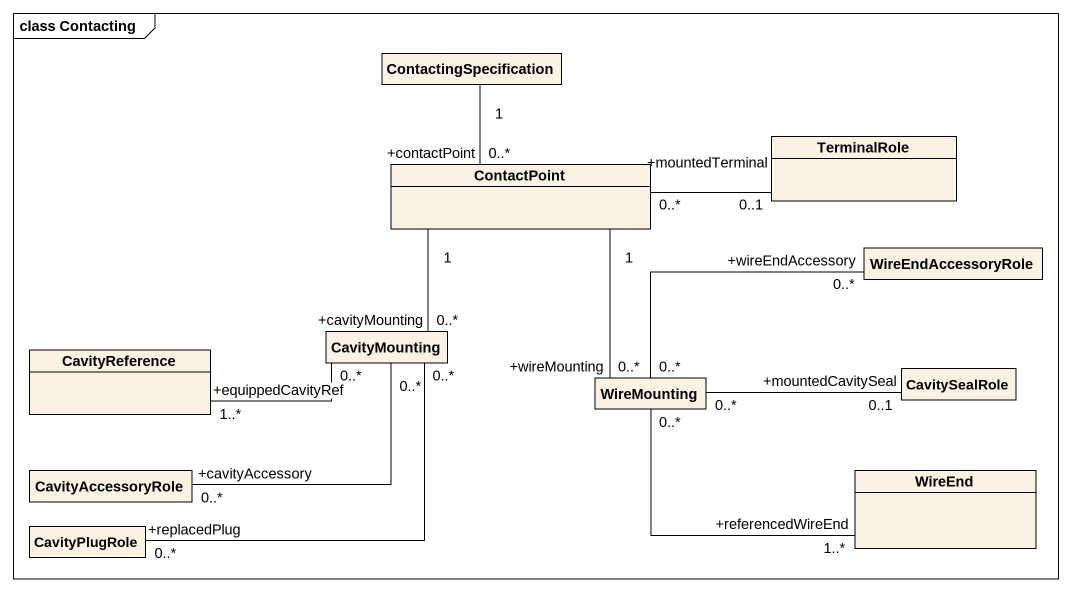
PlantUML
@startuml
mainframe class Contacting
hide circle
hide empty members
class ContactingSpecification
class ContactPoint
class TerminalRole
class WireEndAccessoryRole
class CavityReference
class CavityMounting
class WireMounting
class CavitySealRole
class CavityAccessoryRole
class WireEnd
class CavityPlugRole
ContactingSpecification "1" -- "+contactPoint\n0..*" ContactPoint
ContactPoint "0..*" -right- "+mountedTerminal\n0..1" TerminalRole
ContactPoint "1" -- "+cavityMounting\n0..*" CavityMounting
ContactPoint "1" -- "+wireMounting\n0..*" WireMounting
CavityMounting "0..*" -left- "+equippedCavityRef\n1..*" CavityReference
CavityMounting "0..*" -left- "+cavityAccessory\n0..*" CavityAccessoryRole
CavityMounting "0..*" -- "+replacedPlug\n0..*" CavityPlugRole
WireMounting "0..*" -right- "+wireEndAccessory\n0..*" WireEndAccessoryRole
WireMounting "0..*" -right- "+mountedCavitySeal\n0..1" CavitySealRole
WireMounting "0..*" -right- "+referencedWireEnd\n1..*" WireEnd
@enduml
